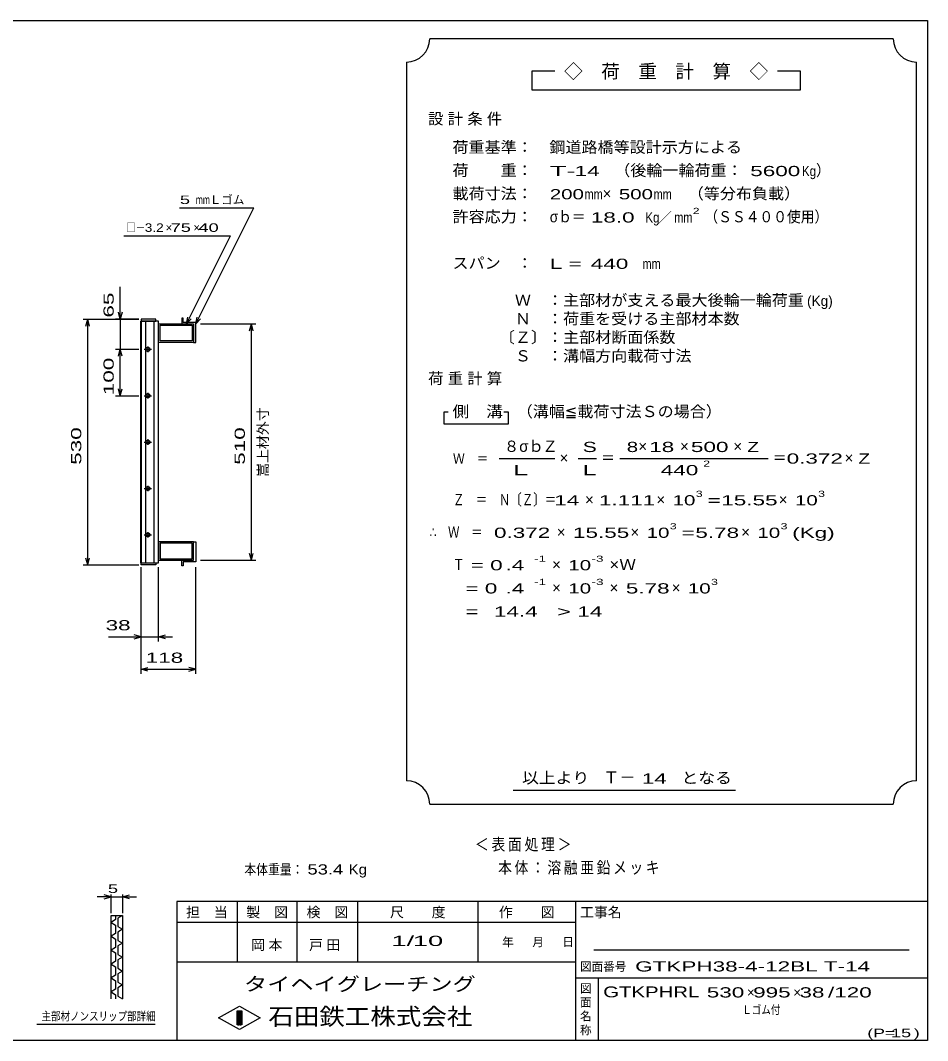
# Model space of a CAD drawing. Units: millimetres, scale not verified. Extents: x -1820 to 1731, y -1282 to 1054.
# Drawn here: x -227 to 1731, y -1146 to 1054 of the extents above; entities that cross this region are included whole.
import ezdxf
from ezdxf.enums import TextEntityAlignment as Align

# ---------------------------------------------------------------- set-up
doc = ezdxf.new("R2010")
doc.units = ezdxf.units.MM
doc.header["$LTSCALE"] = 10
for name, color, linetype, lineweight in [('0_2', 150, 'Continuous', 25), ('16', 3, 'Continuous', 25), ('22', 4, 'Continuous', 25), ('24', 2, 'Continuous', 25), ('32', 4, 'Continuous', 25)]:
    doc.layers.add(name, color=color, linetype=linetype, lineweight=lineweight)
doc.styles.add('ベクトル', font='')
doc.styles.get('ベクトル').set_extended_font_data('ベクトル')

msp = doc.modelspace()

# ---------------------------------------------------------------- linework, layer by layer
at = {"layer": '0_2'}
for p, q in [((-1729, 1053.5), (1731, 1053.5)), ((1731, 1053.5), (1731, -1146.5)), ((1731, -846.5), (111, -846.5)), ((111, -846.5), (111, -1146.5)), ((241, -846.5), (241, -976.5)), ((371, -976.5), (371, -846.5)), ((501, -846.5), (501, -976.5)), ((761, -976.5), (761, -846.5)), ((971, -846.5), (971, -1146.5)), ((971, -891.5), (111, -891.5)), ((1691, -951.5), (1011, -951.5)), ((111, -976.5), (971, -976.5)), ((971, -1011.5), (1731, -1011.5)), ((1021, -1146.5), (1021, -1011.5)), ((201, -1097.5), (246, -1072.5)), ((246, -1072.5), (291, -1097.5)), ((246, -1122.5), (201, -1097.5)), ((241, -1082.5), (251, -1082.5)), ((241, -1112.5), (241, -1082.5)), ((241, -1082.5), (243, -1082.5)), ((243, -1082.5), (243, -1112.5)), ((245, -1112.5), (245, -1082.5)), ((245, -1082.5), (247, -1082.5)), ((291, -1097.5), (246, -1122.5)), ((247, -1082.5), (247, -1112.5)), ((249, -1112.5), (249, -1082.5)), ((249, -1082.5), (251, -1082.5)), ((251, -1082.5), (251, -1112.5)), ((251, -1082.5), (251, -1112.5)), ((251, -1112.5), (241, -1112.5)), ((243, -1112.5), (245, -1112.5)), ((247, -1112.5), (249, -1112.5)), ((1731, -1146.5), (-1729, -1146.5))]:
    msp.add_line(p, q, dxfattribs=at)
at = {"layer": '16'}
for p, q in [((33.13, -116.32), (33.13, 404.68)), ((33.13, 404.68), (33.83, 404.68)), ((65.83, 409.18), (33.83, 409.18)), ((33.83, 409.18), (33.83, 404.68)), ((33.83, 404.68), (65.83, 404.68)), ((33.83, 404.68), (33.83, -116.32)), ((71.83, 404.68), (33.83, 404.68)), ((43.33, 404.68), (43.33, -116.32)), ((62.33, -116.32), (62.33, 404.68)), ((65.83, 404.68), (65.83, 409.18)), ((71.83, -116.32), (71.83, 404.68)), ((71.83, 399.18), (146.83, 399.18)), ((71.83, 359.18), (71.83, 399.18)), ((74.83, 396.18), (143.83, 396.18)), ((74.83, 362.18), (74.83, 396.18)), ((124.83, 411.18), (121.83, 411.18)), ((121.83, 411.18), (121.83, 399.18)), ((121.83, 399.18), (146.83, 399.18)), ((124.83, 402.18), (124.83, 411.18)), ((151.83, 402.18), (124.83, 402.18)), ((143.83, 396.18), (143.83, 362.18)), ((146.83, 399.18), (146.83, 359.18)), ((146.83, 399.18), (146.83, 359.18)), ((151.83, 359.18), (151.83, 402.18)), ((146.83, 359.18), (71.83, 359.18)), ((143.83, 362.18), (74.83, 362.18)), ((146.83, 359.18), (151.83, 359.18)), ((40.33, 344.18), (56.33, 344.18)), ((50.33, 347.18), (46.33, 347.18)), ((46.33, 341.18), (50.33, 341.18)), ((48.33, 350.18), (48.33, 338.18)), ((40.33, 244.18), (56.33, 244.18)), ((50.33, 247.18), (46.33, 247.18)), ((48.33, 250.18), (48.33, 238.18)), ((46.33, 241.18), (50.33, 241.18)), ((40.33, 144.18), (56.33, 144.18)), ((50.33, 147.18), (46.33, 147.18)), ((46.33, 141.18), (50.33, 141.18)), ((48.33, 150.18), (48.33, 138.18)), ((40.33, 44.18), (56.33, 44.18)), ((50.33, 47.18), (46.33, 47.18)), ((48.33, 50.18), (48.33, 38.18)), ((46.33, 41.18), (50.33, 41.18)), ((40.33, -55.82), (56.33, -55.82)), ((50.33, -52.82), (46.33, -52.82)), ((46.33, -58.82), (50.33, -58.82)), ((48.33, -49.82), (48.33, -61.82)), ((146.83, -70.82), (71.83, -70.82)), ((71.83, -70.82), (71.83, -110.82)), ((143.83, -73.82), (74.83, -73.82)), ((74.83, -73.82), (74.83, -107.82)), ((143.83, -107.82), (143.83, -73.82)), ((146.83, -110.82), (146.83, -70.82)), ((146.83, -70.82), (151.83, -70.82)), ((146.83, -110.82), (146.83, -70.82)), ((151.83, -70.82), (151.83, -113.82)), ((74.83, -107.82), (143.83, -107.82)), ((33.83, -116.32), (33.13, -116.32)), ((33.83, -116.32), (65.83, -116.32)), ((33.83, -120.82), (33.83, -116.32)), ((33.83, -116.32), (71.83, -116.32)), ((65.83, -120.82), (33.83, -120.82)), ((65.83, -116.32), (65.83, -120.82)), ((71.83, -110.82), (146.83, -110.82)), ((121.83, -122.82), (121.83, -110.82)), ((121.83, -110.82), (146.83, -110.82)), ((124.83, -122.82), (121.83, -122.82)), ((151.83, -113.82), (124.83, -113.82)), ((124.83, -113.82), (124.83, -122.82))]:
    msp.add_line(p, q, dxfattribs=at)
for centre, radius, start, end in [((46.33, 344.18), 3, 90, 270), ((48.33, 344.18), 4, 46.6, 133.4), ((48.33, 344.18), 4, 226.6, 313.4), ((50.33, 344.18), 3, 270, 90), ((46.33, 244.18), 3, 90, 270), ((48.33, 244.18), 4, 46.6, 133.4), ((50.33, 244.18), 3, 270, 90), ((48.33, 244.18), 4, 226.6, 313.4), ((46.33, 144.18), 3, 90, 270), ((48.33, 144.18), 4, 46.6, 133.4), ((48.33, 144.18), 4, 226.6, 313.4), ((50.33, 144.18), 3, 270, 90), ((46.33, 44.18), 3, 90, 270), ((48.33, 44.18), 4, 46.6, 133.4), ((50.33, 44.18), 3, 270, 90), ((48.33, 44.18), 4, 226.6, 313.4), ((46.33, -55.82), 3, 90, 270), ((48.33, -55.82), 4, 46.6, 133.4), ((48.33, -55.82), 4, 226.6, 313.4), ((50.33, -55.82), 3, 270, 90)]:
    msp.add_arc(centre, radius, start, end, dxfattribs=at)
at = {"layer": '22'}
for p, q in [((116.83, 649.18), (276.83, 649.18)), ((151.83, 399.18), (276.83, 649.18)), ((-3.17, 589.18), (226.83, 589.18)), ((131.83, 399.18), (226.83, 589.18)), ((-11.17, 409.18), (-11.17, 479.18)), ((-11.17, 409.18), (-15.17, 424.18)), ((-7.17, 424.18), (-11.17, 409.18)), ((-91.17, 409.18), (28.83, 409.18)), ((-85.17, 394.18), (-81.17, 409.18)), ((-77.17, 394.18), (-81.17, 409.18)), ((-81.17, -120.82), (-81.17, 409.18)), ((28.83, 409.18), (-21.17, 409.18)), ((-11.17, 409.18), (-11.17, 344.18)), ((131.83, 399.18), (134.83, 413.78)), ((131.83, 399.18), (141.83, 410.18)), ((151.83, 399.18), (154.83, 413.78)), ((151.83, 399.18), (161.83, 410.18)), ((161.83, 399.18), (281.83, 399.18)), ((267.83, 384.18), (271.83, 399.18)), ((275.83, 384.18), (271.83, 399.18)), ((271.83, -110.82), (271.83, 399.18)), ((-21.17, 344.18), (28.83, 344.18)), ((-15.17, 329.18), (-11.17, 344.18)), ((-7.17, 329.18), (-11.17, 344.18)), ((-11.17, 244.18), (-11.17, 344.18)), ((-21.17, 244.18), (28.83, 244.18)), ((-11.17, 244.18), (-15.17, 259.18)), ((-11.17, 244.18), (-7.17, 259.18)), ((-81.17, -120.82), (-85.17, -105.82)), ((-81.17, -120.82), (-77.17, -105.82)), ((271.83, -110.82), (267.83, -95.82)), ((271.83, -110.82), (275.83, -95.82)), ((-91.17, -120.82), (28.83, -120.82)), ((33.83, -285.82), (33.83, -125.82)), ((33.83, -355.82), (33.83, -125.82)), ((71.83, -285.82), (71.83, -125.82)), ((151.83, -355.82), (151.83, -125.82)), ((161.83, -110.82), (281.83, -110.82)), ((-36.17, -275.82), (33.83, -275.82)), ((33.83, -275.82), (18.83, -271.82)), ((18.83, -279.82), (33.83, -275.82)), ((33.83, -275.82), (71.83, -275.82)), ((71.83, -275.82), (86.83, -271.82)), ((86.83, -279.82), (71.83, -275.82)), ((71.83, -275.82), (101.83, -275.82)), ((33.83, -345.82), (48.83, -341.82)), ((48.83, -349.82), (33.83, -345.82)), ((33.83, -345.82), (151.83, -345.82)), ((151.83, -345.82), (136.83, -341.82)), ((136.83, -349.82), (151.83, -345.82))]:
    msp.add_line(p, q, dxfattribs=at)
at = {"layer": '24', "color": 4}
for p, q in [((1656.83, 1013.68), (656.83, 1013.68)), ((606.83, 963.68), (606.83, -586.32)), ((1706.83, -586.32), (1706.83, 963.68)), ((926.83, 943.68), (876.83, 943.68)), ((876.83, 943.68), (876.83, 903.68)), ((1456.83, 943.68), (1406.83, 943.68)), ((1456.83, 903.68), (1456.83, 943.68)), ((876.83, 903.68), (1456.83, 903.68)), ((696.83, 208.68), (686.83, 208.68)), ((686.83, 208.68), (686.83, 183.68)), ((826.83, 208.68), (816.83, 208.68)), ((826.83, 183.68), (826.83, 208.68)), ((686.83, 183.68), (826.83, 183.68)), ((806.83, 108.68), (926.83, 108.68)), ((976.83, 108.68), (1016.83, 108.68)), ((1066.83, 108.68), (1386.83, 108.68)), ((836.83, -606.32), (1316.83, -606.32)), ((656.83, -636.32), (1656.83, -636.32))]:
    msp.add_line(p, q, dxfattribs=at)
for centre, start, end in [((606.83, 1013.68), 270, 0), ((1706.83, 1013.68), 180, 270), ((606.83, -636.32), 0, 90), ((1706.83, -636.32), 90, 180)]:
    msp.add_arc(centre, 50, start, end, dxfattribs=at)
at = {"layer": '32'}
for p, q in [((-31, -836.5), (-46, -832.5)), ((-31, -871.5), (-31, -831.5)), ((-6, -831.5), (-6, -871.5)), ((-6, -836.5), (9, -832.5)), ((-31, -836.5), (-61, -836.5)), ((-46, -840.5), (-31, -836.5)), ((-31, -836.5), (-6, -836.5)), ((9, -840.5), (-6, -836.5)), ((-6, -836.5), (24, -836.5)), ((-31, -876.5), (-6, -876.5)), ((-31, -1056.5), (-31, -876.5)), ((-21, -876.5), (-21, -885.5)), ((-6, -876.5), (-16, -882.5)), ((-6, -876.5), (-6, -1056.5)), ((-21, -885.5), (-31, -891.5)), ((-31, -891.5), (-21, -897.5)), ((-21, -897.5), (-21, -915.5)), ((-16, -882.5), (-16, -900.5)), ((-16, -900.5), (-6, -906.5)), ((-21, -915.5), (-31, -921.5)), ((-31, -921.5), (-21, -927.5)), ((-6, -906.5), (-16, -912.5)), ((-16, -912.5), (-16, -930.5)), ((-21, -945.5), (-31, -951.5)), ((-21, -927.5), (-21, -945.5)), ((-16, -930.5), (-6, -936.5)), ((-6, -936.5), (-16, -942.5)), ((-16, -942.5), (-16, -960.5)), ((-31, -951.5), (-21, -957.5)), ((-21, -957.5), (-21, -975.5)), ((-16, -960.5), (-6, -966.5)), ((-6, -966.5), (-16, -972.5)), ((-21, -975.5), (-31, -981.5)), ((-31, -981.5), (-21, -987.5)), ((-21, -987.5), (-21, -1005.5)), ((-16, -972.5), (-16, -990.5)), ((-21, -1005.5), (-31, -1011.5)), ((-31, -1011.5), (-21, -1017.5)), ((-16, -990.5), (-6, -996.5)), ((-6, -996.5), (-16, -1002.5)), ((-16, -1002.5), (-16, -1020.5)), ((-21, -1017.5), (-21, -1035.5)), ((-16, -1020.5), (-6, -1026.5)), ((-6, -1026.5), (-16, -1032.5)), ((-16, -1032.5), (-16, -1050.5)), ((-21, -1035.5), (-31, -1041.5)), ((-31, -1041.5), (-21, -1047.5)), ((-21, -1047.5), (-21, -1056.5)), ((-16, -1050.5), (-6, -1056.5)), ((64, -1111.5), (-191, -1111.5))]:
    msp.add_line(p, q, dxfattribs=at)

# ---------------------------------------------------------------- texts
at = {"layer": '0_2', "style": 'ベクトル'}
for s, height, p in [('担\u3000当', 21.99, (131, -869.5)), ('製\u3000図', 21.99, (261, -869.5)), ('検\u3000図', 21.99, (391, -869.5)), ('尺\u3000\u3000度', 21.99, (571, -869.5)), ('作\u3000\u3000図', 21.99, (806, -869.5)), ('工事名', 21.99, (981, -869.5)), ('年', 18.33, (813, -934)), ('月', 18.33, (878, -934)), ('日', 18.33, (943, -934)), ('図面番号', 18.33, (981, -987)), ('図', 18.33, (981, -1034)), ('面', 18.33, (981, -1064)), ('名', 18.33, (981, -1094)), ('称', 18.33, (981, -1124))]:
    msp.add_text(s, height=height, dxfattribs=at).set_placement(p, align=Align.MIDDLE_LEFT)
at = {"layer": '0_2', "color": 222, "style": 'ベクトル'}
for s, height, width, p in [('タイヘイグレーチング', 29.33, 1.25, (256, -1024.5)), ('石田鉄工株式会社', 36.66, 1.1, (308.5, -1094.5))]:
    msp.add_text(s, height=height, dxfattribs=dict(at, width=width)).set_placement(p, align=Align.MIDDLE_LEFT)
at = {"layer": '22', "color": 2, "style": 'ベクトル'}
for s, height, width, p in [(' 5 ', 18.33, 1.6, (106.83, 666.68)), ('mm', 18.33, 0.75, (151.83, 666.68)), ('□－', 18.33, 0.8, (1.83, 606.68)), ('3.2', 18.33, 1.2, (41.83, 606.68)), (' 40 ', 18.33, 1.6, (146.83, 606.68)), (' 75 ', 18.33, 1.6, (86.83, 606.68)), (' 38 ', 21.99, 1.65, (-56.17, -250.82)), (' 118 ', 21.99, 1.65, (30.33, -320.82)), ('本体重量：', 21.99, 0.85, (256.83, -777.32)), (' 53.4', 21.99, 1.35, (381.83, -777.32)), ('Kg', 21.99, 1.1, (481.83, -777.32)), ('1/', 21.99, 2, (574, -931.5)), (' 10 ', 21.99, 2, (604, -931.5)), ('GTKPH38-4-12BL T-14         ', 21.99, 1.65, (1100, -986.5)), ('GTKPHRL', 23.46, 1.4, (1031, -1041.5)), (' 530 ', 21.99, 1.65, (1241, -1042.5)), (' 995 ', 21.99, 1.65, (1341, -1042.5)), (' 38 ', 21.99, 1.65, (1441, -1042.5)), ('/', 21.99, 1.65, (1516, -1042.5)), (' 120 ', 21.99, 1.65, (1516, -1042.5)), ('Ｌゴム付', 18.33, 0.8, (1331, -1080)), ('(P=', 18.33, 1.55, (1601, -1130)), (' 15 ', 18.33, 1.6, (1641, -1130)), (')', 18.33, 1.6, (1701, -1130))]:
    msp.add_text(s, height=height, dxfattribs=dict(at, width=width)).set_placement(p, align=Align.MIDDLE_LEFT)
for s, height, p in [('Ｌゴム', 18.33, (181.83, 666.68)), ('×', 18.33, (86.83, 606.68)), ('×', 18.33, (146.83, 606.68)), ('×', 21.99, (1341, -1042.5)), ('×', 21.99, (1441, -1042.5))]:
    msp.add_text(s, height=height, dxfattribs=at).set_placement(p, align=Align.MIDDLE_LEFT)
at = {"layer": '22', "color": 2, "style": 'ベクトル', "width": 1.65}
for s, p in [(' 65 ', (-36.17, 399.18)), (' 100 ', (-36.17, 231.68)), (' 530 ', (-106.17, 81.68)), (' 510', (246.83, 81.68))]:
    msp.add_text(s, height=21.99, rotation=90, dxfattribs=at).set_placement(p, align=Align.MIDDLE_LEFT)
at = {"layer": '22', "color": 2, "style": 'ベクトル'}
msp.add_text('嵩上材外寸', height=21.99, rotation=90, dxfattribs=at).set_placement((296.83, 69.18), align=Align.MIDDLE_LEFT)
at = {"layer": '22', "color": 2, "attachment_point": 4, "style": 'ベクトル'}
for s, insert, char_height in [('\\T1.2;\\W0.85;＜表面処理＞', (754.33, -724.82), 25.66), ('\\T1.19;\\W0.85;本体：溶融亜鉛メッキ', (804.33, -774.82), 25.66), ('\\T1.25;岡本\u3000', (271.33, -941.32), 21.99), ('\\T1.25;戸田\u3000', (396.33, -941.32), 21.99)]:
    msp.add_mtext(s, dxfattribs=dict(at, insert=insert, char_height=char_height))
at = {"layer": '24', "style": 'ベクトル'}
for s, height, p in [('◇\u3000荷\u3000重\u3000計\u3000算\u3000◇', 29.33, (946.83, 943.68)), ('）', 24.19, (1489.83, 730.18)), ('×', 24.19, (1029.83, 680.18)), ('／', 21.99, (1149.33, 628.68)), ('(Kg)', 21.99, (1470.83, 448.68)), ('８', 24.19, (816.83, 135.18)), ('σｂ', 24.19, (849.83, 135.18)), ('Ｚ', 24.19, (899.83, 135.18)), ('×', 24.19, (1106.83, 135.18)), ('×', 24.19, (1196.83, 135.18)), ('×', 24.19, (1311.83, 135.18)), ('×', 24.19, (936.83, 110.18)), ('×', 24.19, (1551.83, 110.18)), ('×', 24.19, (991.83, 20.18)), ('×', 24.19, (1145.83, 20.18)), ('×', 24.19, (1409.83, 20.18)), ('×', 24.19, (930.83, -49.82)), ('×', 24.19, (1089.83, -49.82)), ('×', 24.19, (1328.83, -49.82)), ('×', 24.19, (920.83, -119.82)), ('×', 24.19, (920.83, -169.82)), ('×', 24.19, (1044.83, -169.82)), ('×', 24.19, (1178.83, -169.82)), ('Ｔ－', 25.66, (1030.83, -578.82))]:
    msp.add_text(s, height=height, dxfattribs=at).set_placement(p, align=Align.MIDDLE_LEFT)
for s, height, width, p in [('荷重基準：\u3000', 24.19, 1.05, (705.83, 780.18)), ('鋼道路橋等設計示方による', 24.19, 1.05, (914.83, 780.18)), ('荷\u3000\u3000重：\u3000', 24.19, 1.05, (705.83, 730.18)), ('T-', 21.99, 2, (915.83, 728.68)), (' 14 ', 21.99, 1.65, (955.83, 728.68)), ('（後輪一輪荷重：', 24.19, 1.05, (1054.83, 730.18)), (' 5600', 21.99, 1.65, (1334.83, 728.68)), ('Kg', 21.99, 0.85, (1459.83, 728.68)), ('載荷寸法：\u3000', 24.19, 1.05, (705.83, 680.18)), ('200', 21.99, 1.5, (915.83, 678.68)), ('mm', 21.99, 0.8, (990.83, 678.68)), ('500', 21.99, 1.5, (1064.83, 678.68)), ('mm', 21.99, 0.8, (1139.83, 678.68)), ('\u3000（等分布負載）', 24.19, 1.05, (1178.83, 680.18)), ('許容応力：\u3000', 24.19, 1.05, (705.83, 630.18)), ('σｂ＝', 24.19, 0.9, (915.83, 630.18)), (' 18.0', 21.99, 1.65, (990.83, 628.68)), ('Kg', 21.99, 0.85, (1121.83, 628.68)), ('2', 13.2, 1.5, (1224.33, 642.68)), ('（ＳＳ４００使用）', 24.19, 0.9, (1249.33, 630.18)), ('mm', 21.99, 0.8, (1184.33, 628.68)), ('スパン\u3000：\u3000', 24.19, 1.05, (705.83, 530.18)), ('L =', 21.99, 1.65, (915.83, 528.68)), (' 440 ', 21.99, 1.65, (990.83, 528.68)), ('mm', 21.99, 0.8, (1115.83, 528.68)), ('\u3000Ｗ\u3000：主部材が支える最大後輪一輪荷重', 24.19, 1.05, (805.83, 450.18)), ('\u3000Ｎ\u3000：荷重を受ける主部材本数', 24.19, 1.05, (805.83, 410.18)), ('〔Ｚ〕：主部材断面係数', 24.19, 1.05, (805.83, 370.18)), ('\u3000Ｓ\u3000：溝幅方向載荷寸法', 24.19, 1.05, (805.83, 330.18)), ('側\u3000溝', 24.19, 1.1, (705.83, 210.18)), ('\u3000（溝幅≦載荷寸法Ｓの場合）', 24.19, 1.05, (809.83, 210.18)), ('S', 21.99, 1.55, (986.83, 133.68)), ('8', 21.99, 1.5, (1081.83, 133.68)), (' 18 ', 21.99, 1.65, (1116.83, 133.68)), (' 500 ', 21.99, 1.65, (1206.83, 133.68)), ('Z', 21.99, 1.4, (1341.83, 133.68)), ('Ｗ\u3000＝', 21.99, 0.85, (706.83, 108.68)), ('＝', 24.19, 0.9, (1026.83, 110.18)), ('＝', 24.19, 0.9, (1396.83, 110.18)), ('0.372', 21.99, 1.65, (1426.83, 108.68)), ('Z', 21.99, 1.4, (1581.83, 108.68)), ('L', 21.99, 1.8, (986.83, 83.68)), (' 440 ', 21.99, 1.65, (1141.83, 83.68)), ('2', 13.2, 1.5, (1246.83, 97.68)), ('Ｚ\u3000＝\u3000Ｎ〔Ｚ〕＝', 24.19, 0.75, (706.83, 20.18)), (' 14 ', 21.99, 1.65, (911.83, 18.68)), ('1.111', 21.99, 1.65, (1021.83, 18.68)), ('10', 21.99, 1.5, (1180.83, 18.68)), ('3', 13.2, 1.5, (1230.83, 32.68)), ('=', 21.99, 1.7, (1255.83, 18.68)), ('15.55', 21.99, 1.65, (1285.83, 18.68)), ('10', 21.99, 1.5, (1444.83, 18.68)), ('3', 13.2, 1.5, (1494.83, 32.68)), ('∴\u3000Ｗ\u3000＝', 24.19, 0.75, (656.83, -49.82)), (' 0.372', 21.99, 1.65, (781.83, -51.32)), ('15.55', 21.99, 1.65, (965.83, -51.32)), ('10', 21.99, 1.5, (1124.83, -51.32)), ('3', 13.2, 1.5, (1174.83, -37.32)), ('5.78', 21.99, 1.65, (1229.83, -51.32)), ('10', 21.99, 1.5, (1363.83, -51.32)), ('3', 13.2, 1.5, (1413.83, -37.32)), ('(Kg)', 21.99, 1.65, (1438.83, -51.32)), ('=', 21.99, 1.7, (1199.83, -51.32)), ('Ｔ', 24.19, 0.75, (706.83, -119.82)), (' = 0', 21.99, 1.65, (731.83, -121.32)), ('-1', 13.2, 1.65, (881.83, -107.32)), ('10', 21.99, 1.5, (955.83, -121.32)), ('-3', 13.2, 1.65, (1005.83, -107.32)), ('×Ｗ', 24.19, 1.1, (1044.83, -119.82)), (' .4 ', 21.99, 1.65, (806.83, -121.32)), ('-1', 13.2, 1.65, (881.83, -157.32)), ('-3', 13.2, 1.65, (1005.83, -157.32)), ('3', 13.2, 1.5, (1263.83, -157.32)), ('  = 0', 21.99, 1.65, (706.83, -171.32)), (' .4 ', 21.99, 1.65, (806.83, -171.32)), ('10', 21.99, 1.5, (955.83, -171.32)), ('5.78', 21.99, 1.65, (1079.83, -171.32)), ('10', 21.99, 1.5, (1213.83, -171.32)), ('  =', 21.99, 1.65, (706.83, -221.32)), (' 14.4', 21.99, 1.65, (781.83, -221.32)), ('>', 21.99, 1.7, (931.83, -221.32)), (' 14 ', 21.99, 1.65, (961.83, -221.32)), ('以上より\u3000', 24.19, 1.1, (855.83, -579.82)), (' 14 ', 21.99, 1.65, (1100.83, -581.32)), ('となる', 24.19, 1.1, (1199.83, -579.82))]:
    msp.add_text(s, height=height, dxfattribs=dict(at, width=width)).set_placement(p, align=Align.MIDDLE_LEFT)
at = {"layer": '24', "attachment_point": 4, "style": 'ベクトル'}
for s, insert, char_height in [('\\T1.28;設計条件', (653.33, 840.18), 24.19), ('\\T1.28;荷重計算', (653.33, 280.18), 24.19), ('\\T1.5;\\W2;\\~L\\~', (811.83, 83.68), 21.99)]:
    msp.add_mtext(s, dxfattribs=dict(at, insert=insert, char_height=char_height))
at = {"layer": '32', "color": 2, "style": 'ベクトル'}
for s, width, p in [(' 5 ', 1.6, (-48.5, -819)), ('主部材ノンスリップ部詳細', 0.8, (-181, -1094))]:
    msp.add_text(s, height=18.33, dxfattribs=dict(at, width=width)).set_placement(p, align=Align.MIDDLE_LEFT)

doc.saveas('drawing.dxf')
